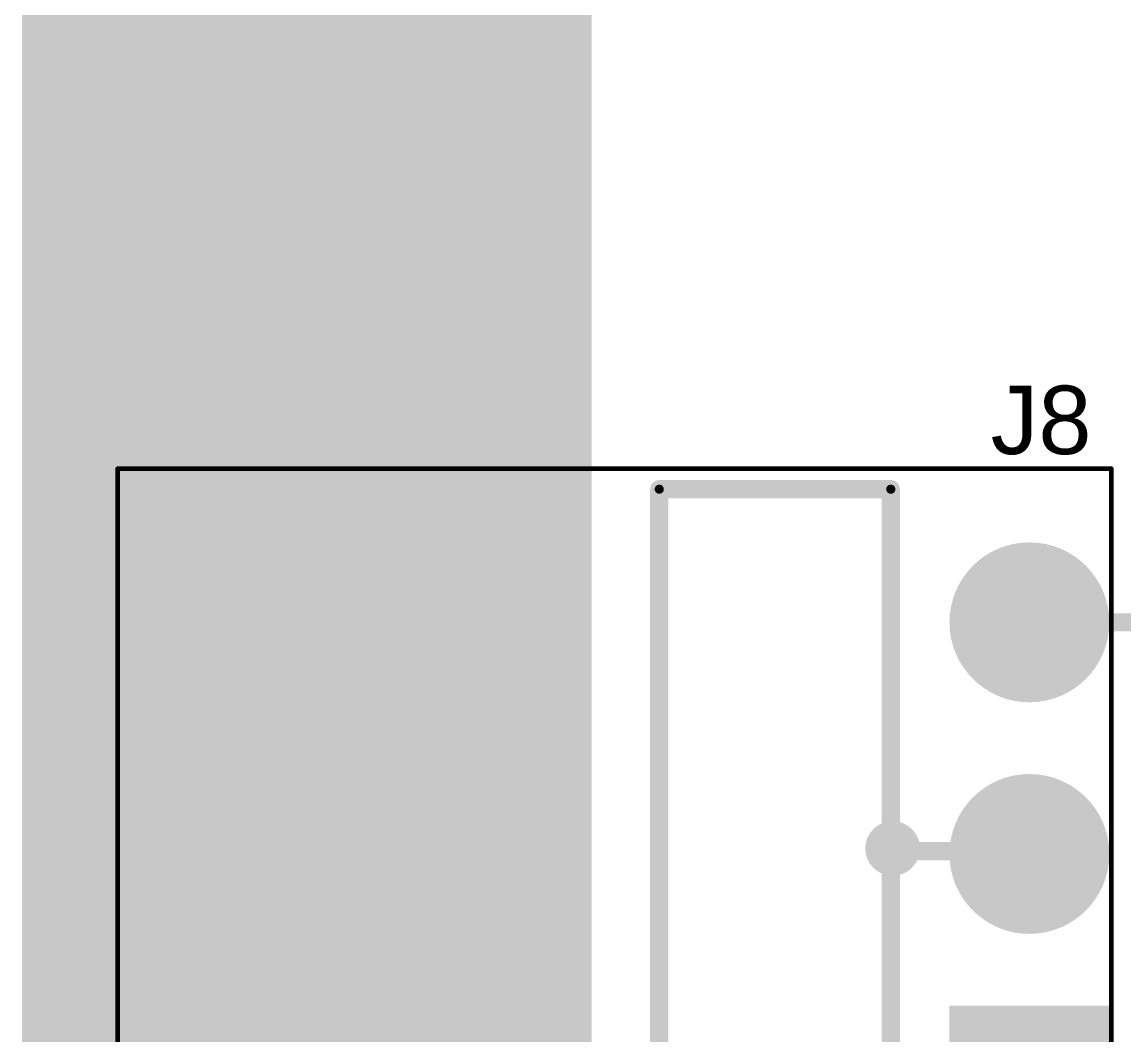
# Model space of a CAD drawing. Header units: inches. Extents: x -3 to 191, y -18 to 93.
# Drawn here: x -3.25 to 8.84, y 15.05 to 26.16 of the extents above; entities that cross this region are included whole.
import ezdxf

# ---------------------------------------------------------------- set-up
doc = ezdxf.new("R2010")
doc.units = ezdxf.units.IN
for name, color, linetype in [('Bottom Layer', 5, 'Continuous'), ('Bottom Solder', 6, 'Continuous'), ('GND 1', 90, 'Continuous'), ('GND 2', 156, 'Continuous'), ('Mechanical 1', 6, 'Continuous'), ('Mechanical 13', 56, 'Continuous'), ('Mechanical 15', 56, 'Continuous'), ('Multi-Layer', 9, 'Continuous'), ('Pad Holes', 156, 'Continuous'), ('PWR', 16, 'Continuous'), ('Signal L4', 76, 'Continuous'), ('Top Layer', 1, 'Continuous'), ('Top Overlay', 2, 'Continuous'), ('Top Solder', 216, 'Continuous'), ('Via Holes', 16, 'Continuous')]:
    doc.layers.add(name, color=color, linetype=linetype)
doc.styles.add('Arial', font='', dxfattribs={"height": 0.2})
doc.styles.get('Arial').set_extended_font_data('Arial')

# ---------------------------------------------------------------- blocks, each defined once
blk = doc.blocks.new('SMTC_MTSW_103_08_X_S_229_RA_317')
at = {"layer": 'Bottom Layer'}
blk.add_hatch(color=5, dxfattribs=at).paths.add_polyline_path([(-0.775, 0.775), (0.775, 0.775), (0.775, -0.775), (-0.775, -0.775)])
h = blk.add_hatch(color=5, dxfattribs=at)
edge = h.paths.add_edge_path()
edge.add_arc((2.54, 0), 0.775, 0, 360)
h = blk.add_hatch(color=5, dxfattribs=at)
edge = h.paths.add_edge_path()
edge.add_arc((5.08, 0), 0.775, 0, 360)
at = {"layer": 'Bottom Solder'}
blk.add_hatch(color=6, dxfattribs=at).paths.add_polyline_path([(-0.877, 0.877), (0.877, 0.877), (0.877, -0.877), (-0.877, -0.877)])
h = blk.add_hatch(color=6, dxfattribs=at)
edge = h.paths.add_edge_path()
edge.add_arc((2.54, 0), 0.877, 0, 360)
h = blk.add_hatch(color=6, dxfattribs=at)
edge = h.paths.add_edge_path()
edge.add_arc((5.08, 0), 0.877, 0, 360)
at = {"layer": 'GND 1'}
blk.add_hatch(color=90, dxfattribs=at).paths.add_polyline_path([(-0.775, 0.775), (0.775, 0.775), (0.775, -0.775), (-0.775, -0.775)])
h = blk.add_hatch(color=90, dxfattribs=at)
edge = h.paths.add_edge_path()
edge.add_arc((2.54, 0), 0.775, 0, 360)
h = blk.add_hatch(color=90, dxfattribs=at)
edge = h.paths.add_edge_path()
edge.add_arc((5.08, 0), 0.775, 0, 360)
at = {"layer": 'GND 2'}
blk.add_hatch(color=156, dxfattribs=at).paths.add_polyline_path([(-0.775, 0.775), (0.775, 0.775), (0.775, -0.775), (-0.775, -0.775)])
h = blk.add_hatch(color=156, dxfattribs=at)
edge = h.paths.add_edge_path()
edge.add_arc((2.54, 0), 0.775, 0, 360)
h = blk.add_hatch(color=156, dxfattribs=at)
edge = h.paths.add_edge_path()
edge.add_arc((5.08, 0), 0.775, 0, 360)
at = {"layer": 'Multi-Layer'}
blk.add_hatch(color=9, dxfattribs=at).paths.add_polyline_path([(-0.775, 0.775), (0.775, 0.775), (0.775, -0.775), (-0.775, -0.775)])
h = blk.add_hatch(color=9, dxfattribs=at)
edge = h.paths.add_edge_path()
edge.add_arc((2.54, 0), 0.775, 0, 360)
h = blk.add_hatch(color=9, dxfattribs=at)
edge = h.paths.add_edge_path()
edge.add_arc((5.08, 0), 0.775, 0, 360)
at = {"layer": 'Pad Holes'}
h = blk.add_hatch(color=7, dxfattribs=at)
edge = h.paths.add_edge_path()
edge.add_arc((0, 0), 0.51, 0, 360)
h = blk.add_hatch(color=7, dxfattribs=at)
edge = h.paths.add_edge_path()
edge.add_arc((2.54, 0), 0.51, 0, 360)
h = blk.add_hatch(color=7, dxfattribs=at)
edge = h.paths.add_edge_path()
edge.add_arc((5.08, 0), 0.51, 0, 360)
at = {"layer": 'PWR'}
blk.add_hatch(color=16, dxfattribs=at).paths.add_polyline_path([(-0.775, 0.775), (0.775, 0.775), (0.775, -0.775), (-0.775, -0.775)])
h = blk.add_hatch(color=16, dxfattribs=at)
edge = h.paths.add_edge_path()
edge.add_arc((2.54, 0), 0.775, 0, 360)
h = blk.add_hatch(color=16, dxfattribs=at)
edge = h.paths.add_edge_path()
edge.add_arc((5.08, 0), 0.775, 0, 360)
at = {"layer": 'Signal L4'}
blk.add_hatch(color=76, dxfattribs=at).paths.add_polyline_path([(-0.775, 0.775), (0.775, 0.775), (0.775, -0.775), (-0.775, -0.775)])
h = blk.add_hatch(color=76, dxfattribs=at)
edge = h.paths.add_edge_path()
edge.add_arc((2.54, 0), 0.775, 0, 360)
h = blk.add_hatch(color=76, dxfattribs=at)
edge = h.paths.add_edge_path()
edge.add_arc((5.08, 0), 0.775, 0, 360)
at = {"layer": 'Top Layer'}
blk.add_hatch(color=1, dxfattribs=at).paths.add_polyline_path([(-0.775, 0.775), (0.775, 0.775), (0.775, -0.775), (-0.775, -0.775)])
h = blk.add_hatch(color=1, dxfattribs=at)
edge = h.paths.add_edge_path()
edge.add_arc((2.54, 0), 0.775, 0, 360)
h = blk.add_hatch(color=1, dxfattribs=at)
edge = h.paths.add_edge_path()
edge.add_arc((5.08, 0), 0.775, 0, 360)
at = {"layer": 'Top Solder'}
blk.add_hatch(color=216, dxfattribs=at).paths.add_polyline_path([(-0.877, 0.877), (0.877, 0.877), (0.877, -0.877), (-0.877, -0.877)])
h = blk.add_hatch(color=216, dxfattribs=at)
edge = h.paths.add_edge_path()
edge.add_arc((2.54, 0), 0.877, 0, 360)
h = blk.add_hatch(color=216, dxfattribs=at)
edge = h.paths.add_edge_path()
edge.add_arc((5.08, 0), 0.877, 0, 360)
at = {"layer": 'Mechanical 13'}
for points in [[(-1.46, 4.06, 0.1, 0.1, 0), (-1.46, 1.52, 0.1, 0.1, 0)], [(-1.46, 4.06, 0.1, 0.1, 0), (6.54, 4.06, 0.1, 0.1, 0)], [(6.54, 4.06, 0.1, 0.1, 0), (6.54, 1.52, 0.1, 0.1, 0)], [(-1.46, 1.52, 0.1, 0.1, 0), (6.54, 1.52, 0.1, 0.1, 0)]]:
    blk.add_lwpolyline(points, format="xyseb", dxfattribs=at)
for points in [[(-1.485, 4.06, 0.05, 0.05, 1), (-1.435, 4.06, 0.05, 0.05, 1)], [(-1.485, 4.06, 0.05, 0.05, 1), (-1.435, 4.06, 0.05, 0.05, 1)], [(6.515, 4.06, 0.05, 0.05, 1), (6.565, 4.06, 0.05, 0.05, 1)], [(6.515, 4.06, 0.05, 0.05, 1), (6.565, 4.06, 0.05, 0.05, 1)], [(-1.485, 1.52, 0.05, 0.05, 1), (-1.435, 1.52, 0.05, 0.05, 1)], [(-1.485, 1.52, 0.05, 0.05, 1), (-1.435, 1.52, 0.05, 0.05, 1)], [(6.515, 1.52, 0.05, 0.05, 1), (6.565, 1.52, 0.05, 0.05, 1)], [(6.515, 1.52, 0.05, 0.05, 1), (6.565, 1.52, 0.05, 0.05, 1)]]:
    blk.add_lwpolyline(points, format="xyseb", close=True, dxfattribs=at)
at = {"layer": 'Mechanical 15'}
for points in [[(-1.685, 10.002, 0.05, 0.05, 0), (6.765, 10.002, 0.05, 0.05, 0)], [(-1.685, 10.002, 0.05, 0.05, 0), (-1.685, -0.9, 0.05, 0.05, 0)], [(6.765, 10.002, 0.05, 0.05, 0), (6.765, -0.9, 0.05, 0.05, 0)], [(-1.685, -0.9, 0.05, 0.05, 0), (6.765, -0.9, 0.05, 0.05, 0)]]:
    blk.add_lwpolyline(points, format="xyseb", dxfattribs=at)
for points in [[(-1.697, 10.002, 0.025, 0.025, 1), (-1.673, 10.002, 0.025, 0.025, 1)], [(-1.697, 10.002, 0.025, 0.025, 1), (-1.673, 10.002, 0.025, 0.025, 1)], [(6.753, 10.002, 0.025, 0.025, 1), (6.777, 10.002, 0.025, 0.025, 1)], [(6.753, 10.002, 0.025, 0.025, 1), (6.777, 10.002, 0.025, 0.025, 1)], [(-1.697, -0.9, 0.025, 0.025, 1), (-1.673, -0.9, 0.025, 0.025, 1)], [(-1.697, -0.9, 0.025, 0.025, 1), (-1.673, -0.9, 0.025, 0.025, 1)], [(6.753, -0.9, 0.025, 0.025, 1), (6.777, -0.9, 0.025, 0.025, 1)], [(6.753, -0.9, 0.025, 0.025, 1), (6.777, -0.9, 0.025, 0.025, 1)]]:
    blk.add_lwpolyline(points, format="xyseb", close=True, dxfattribs=at)
at = {"layer": 'Top Overlay'}
for points in [[(-1.46, 4.06, 0.2, 0.2, 0), (-1.46, 1.52, 0.2, 0.2, 0)], [(-1.46, 4.06, 0.2, 0.2, 0), (6.54, 4.06, 0.2, 0.2, 0)], [(6.54, 4.06, 0.2, 0.2, 0), (6.54, 1.52, 0.2, 0.2, 0)], [(-1.46, 1.52, 0.2, 0.2, 0), (6.54, 1.52, 0.2, 0.2, 0)]]:
    blk.add_lwpolyline(points, format="xyseb", dxfattribs=at)
for points in [[(-1.51, 4.06, 0.1, 0.1, 1), (-1.41, 4.06, 0.1, 0.1, 1)], [(-1.51, 4.06, 0.1, 0.1, 1), (-1.41, 4.06, 0.1, 0.1, 1)], [(6.49, 4.06, 0.1, 0.1, 1), (6.59, 4.06, 0.1, 0.1, 1)], [(6.49, 4.06, 0.1, 0.1, 1), (6.59, 4.06, 0.1, 0.1, 1)], [(-1.51, 1.52, 0.1, 0.1, 1), (-1.41, 1.52, 0.1, 0.1, 1)], [(-1.51, 1.52, 0.1, 0.1, 1), (-1.41, 1.52, 0.1, 0.1, 1)], [(6.49, 1.52, 0.1, 0.1, 1), (6.59, 1.52, 0.1, 0.1, 1)], [(6.49, 1.52, 0.1, 0.1, 1), (6.59, 1.52, 0.1, 0.1, 1)]]:
    blk.add_lwpolyline(points, format="xyseb", close=True, dxfattribs=at)

msp = doc.modelspace()

# ---------------------------------------------------------------- hatches: boundary and pattern name
at = {"layer": 'Bottom Layer'}
msp.add_hatch(color=5, dxfattribs=at).paths.add_polyline_path([(3, 0.259), (2.279, 0.259), (1.846, 0.345), (1.438, 0.514), (1.071, 0.759), (0.759, 1.071), (0.514, 1.438), (0.345, 1.846), (0.259, 2.279), (0.259, 2.5), (0.259, 87.5), (0.259, 87.721), (0.345, 88.154), (0.514, 88.562), (0.759, 88.929), (1.071, 89.241), (1.438, 89.486), (1.846, 89.655), (2.279, 89.741), (3, 89.741)])
h = msp.add_hatch(color=5, dxfattribs=at)
edge = h.paths.add_edge_path()
edge.add_arc((0.8, 24.4), 0.3, 0, 360)
h = msp.add_hatch(color=5, dxfattribs=at)
edge = h.paths.add_edge_path()
edge.add_arc((2.3, 24.4), 0.3, 0, 360)
h = msp.add_hatch(color=5, dxfattribs=at)
edge = h.paths.add_edge_path()
edge.add_arc((0.8, 21.4), 0.3, 0, 360)
h = msp.add_hatch(color=5, dxfattribs=at)
edge = h.paths.add_edge_path()
edge.add_arc((2.3, 21.4), 0.3, 0, 360)
h = msp.add_hatch(color=5, dxfattribs=at)
edge = h.paths.add_edge_path()
edge.add_arc((0.8, 18.4), 0.3, 0, 360)
h = msp.add_hatch(color=5, dxfattribs=at)
edge = h.paths.add_edge_path()
edge.add_arc((2.3, 18.4), 0.3, 0, 360)
h = msp.add_hatch(color=5, dxfattribs=at)
edge = h.paths.add_edge_path()
edge.add_arc((6.3, 17.1), 0.3, 0, 360)
h = msp.add_hatch(color=5, dxfattribs=at)
edge = h.paths.add_edge_path()
edge.add_arc((0.8, 15.4), 0.3, 0, 360)
h = msp.add_hatch(color=5, dxfattribs=at)
edge = h.paths.add_edge_path()
edge.add_arc((2.3, 15.4), 0.3, 0, 360)
at = {"layer": 'GND 1'}
h = msp.add_hatch(color=90, dxfattribs=at)
edge = h.paths.add_edge_path()
edge.add_arc((0.8, 24.4), 0.3, 0, 360)
h = msp.add_hatch(color=90, dxfattribs=at)
edge = h.paths.add_edge_path()
edge.add_arc((2.3, 24.4), 0.3, 0, 360)
h = msp.add_hatch(color=90, dxfattribs=at)
edge = h.paths.add_edge_path()
edge.add_arc((0.8, 21.4), 0.3, 0, 360)
h = msp.add_hatch(color=90, dxfattribs=at)
edge = h.paths.add_edge_path()
edge.add_arc((2.3, 21.4), 0.3, 0, 360)
h = msp.add_hatch(color=90, dxfattribs=at)
edge = h.paths.add_edge_path()
edge.add_arc((0.8, 18.4), 0.3, 0, 360)
h = msp.add_hatch(color=90, dxfattribs=at)
edge = h.paths.add_edge_path()
edge.add_arc((2.3, 18.4), 0.3, 0, 360)
h = msp.add_hatch(color=90, dxfattribs=at)
edge = h.paths.add_edge_path()
edge.add_arc((6.3, 17.1), 0.3, 0, 360)
h = msp.add_hatch(color=90, dxfattribs=at)
edge = h.paths.add_edge_path()
edge.add_arc((0.8, 15.4), 0.3, 0, 360)
h = msp.add_hatch(color=90, dxfattribs=at)
edge = h.paths.add_edge_path()
edge.add_arc((2.3, 15.4), 0.3, 0, 360)
at = {"layer": 'GND 2'}
h = msp.add_hatch(color=156, dxfattribs=at)
edge = h.paths.add_edge_path()
edge.add_arc((0.8, 24.4), 0.3, 0, 360)
h = msp.add_hatch(color=156, dxfattribs=at)
edge = h.paths.add_edge_path()
edge.add_arc((2.3, 24.4), 0.3, 0, 360)
h = msp.add_hatch(color=156, dxfattribs=at)
edge = h.paths.add_edge_path()
edge.add_arc((0.8, 21.4), 0.3, 0, 360)
h = msp.add_hatch(color=156, dxfattribs=at)
edge = h.paths.add_edge_path()
edge.add_arc((2.3, 21.4), 0.3, 0, 360)
h = msp.add_hatch(color=156, dxfattribs=at)
edge = h.paths.add_edge_path()
edge.add_arc((0.8, 18.4), 0.3, 0, 360)
h = msp.add_hatch(color=156, dxfattribs=at)
edge = h.paths.add_edge_path()
edge.add_arc((2.3, 18.4), 0.3, 0, 360)
h = msp.add_hatch(color=156, dxfattribs=at)
edge = h.paths.add_edge_path()
edge.add_arc((6.3, 17.1), 0.3, 0, 360)
h = msp.add_hatch(color=156, dxfattribs=at)
edge = h.paths.add_edge_path()
edge.add_arc((0.8, 15.4), 0.3, 0, 360)
h = msp.add_hatch(color=156, dxfattribs=at)
edge = h.paths.add_edge_path()
edge.add_arc((2.3, 15.4), 0.3, 0, 360)
at = {"layer": 'PWR'}
h = msp.add_hatch(color=16, dxfattribs=at)
edge = h.paths.add_edge_path()
edge.add_arc((0.8, 24.4), 0.3, 0, 360)
h = msp.add_hatch(color=16, dxfattribs=at)
edge = h.paths.add_edge_path()
edge.add_arc((2.3, 24.4), 0.3, 0, 360)
h = msp.add_hatch(color=16, dxfattribs=at)
edge = h.paths.add_edge_path()
edge.add_arc((0.8, 21.4), 0.3, 0, 360)
h = msp.add_hatch(color=16, dxfattribs=at)
edge = h.paths.add_edge_path()
edge.add_arc((2.3, 21.4), 0.3, 0, 360)
h = msp.add_hatch(color=16, dxfattribs=at)
edge = h.paths.add_edge_path()
edge.add_arc((0.8, 18.4), 0.3, 0, 360)
h = msp.add_hatch(color=16, dxfattribs=at)
edge = h.paths.add_edge_path()
edge.add_arc((2.3, 18.4), 0.3, 0, 360)
h = msp.add_hatch(color=16, dxfattribs=at)
edge = h.paths.add_edge_path()
edge.add_arc((6.3, 17.1), 0.3, 0, 360)
h = msp.add_hatch(color=16, dxfattribs=at)
edge = h.paths.add_edge_path()
edge.add_arc((0.8, 15.4), 0.3, 0, 360)
h = msp.add_hatch(color=16, dxfattribs=at)
edge = h.paths.add_edge_path()
edge.add_arc((2.3, 15.4), 0.3, 0, 360)
at = {"layer": 'Signal L4'}
h = msp.add_hatch(color=76, dxfattribs=at)
edge = h.paths.add_edge_path()
edge.add_arc((0.8, 24.4), 0.3, 0, 360)
h = msp.add_hatch(color=76, dxfattribs=at)
edge = h.paths.add_edge_path()
edge.add_arc((2.3, 24.4), 0.3, 0, 360)
h = msp.add_hatch(color=76, dxfattribs=at)
edge = h.paths.add_edge_path()
edge.add_arc((0.8, 21.4), 0.3, 0, 360)
h = msp.add_hatch(color=76, dxfattribs=at)
edge = h.paths.add_edge_path()
edge.add_arc((2.3, 21.4), 0.3, 0, 360)
h = msp.add_hatch(color=76, dxfattribs=at)
edge = h.paths.add_edge_path()
edge.add_arc((0.8, 18.4), 0.3, 0, 360)
h = msp.add_hatch(color=76, dxfattribs=at)
edge = h.paths.add_edge_path()
edge.add_arc((2.3, 18.4), 0.3, 0, 360)
h = msp.add_hatch(color=76, dxfattribs=at)
edge = h.paths.add_edge_path()
edge.add_arc((6.3, 17.1), 0.3, 0, 360)
h = msp.add_hatch(color=76, dxfattribs=at)
edge = h.paths.add_edge_path()
edge.add_arc((0.8, 15.4), 0.3, 0, 360)
h = msp.add_hatch(color=76, dxfattribs=at)
edge = h.paths.add_edge_path()
edge.add_arc((2.3, 15.4), 0.3, 0, 360)
at = {"layer": 'Top Layer'}
msp.add_hatch(color=1, dxfattribs=at).paths.add_polyline_path([(3, 36.531), (2.871, 36.444), (2.771, 36.296), (2.736, 36.12), (2.771, 35.944), (2.871, 35.796), (3, 35.709), (3, 0.259), (2.279, 0.259), (1.846, 0.345), (1.438, 0.514), (1.071, 0.759), (0.759, 1.071), (0.514, 1.438), (0.345, 1.846), (0.259, 2.279), (0.259, 2.5), (0.259, 87.5), (0.259, 87.721), (0.345, 88.154), (0.514, 88.562), (0.759, 88.929), (1.071, 89.241), (1.438, 89.486), (1.846, 89.655), (2.279, 89.741), (3, 89.741)])
h = msp.add_hatch(color=1, dxfattribs=at)
edge = h.paths.add_edge_path()
edge.add_arc((0.8, 24.4), 0.3, 0, 360)
h = msp.add_hatch(color=1, dxfattribs=at)
edge = h.paths.add_edge_path()
edge.add_arc((2.3, 24.4), 0.3, 0, 360)
h = msp.add_hatch(color=1, dxfattribs=at)
edge = h.paths.add_edge_path()
edge.add_arc((0.8, 21.4), 0.3, 0, 360)
h = msp.add_hatch(color=1, dxfattribs=at)
edge = h.paths.add_edge_path()
edge.add_arc((2.3, 21.4), 0.3, 0, 360)
h = msp.add_hatch(color=1, dxfattribs=at)
edge = h.paths.add_edge_path()
edge.add_arc((0.8, 18.4), 0.3, 0, 360)
h = msp.add_hatch(color=1, dxfattribs=at)
edge = h.paths.add_edge_path()
edge.add_arc((2.3, 18.4), 0.3, 0, 360)
h = msp.add_hatch(color=1, dxfattribs=at)
edge = h.paths.add_edge_path()
edge.add_arc((6.3, 17.1), 0.3, 0, 360)
h = msp.add_hatch(color=1, dxfattribs=at)
edge = h.paths.add_edge_path()
edge.add_arc((0.8, 15.4), 0.3, 0, 360)
h = msp.add_hatch(color=1, dxfattribs=at)
edge = h.paths.add_edge_path()
edge.add_arc((2.3, 15.4), 0.3, 0, 360)
at = {"layer": 'Via Holes'}
h = msp.add_hatch(color=7, dxfattribs=at)
edge = h.paths.add_edge_path()
edge.add_arc((0.8, 24.4), 0.15, 0, 360)
h = msp.add_hatch(color=7, dxfattribs=at)
edge = h.paths.add_edge_path()
edge.add_arc((2.3, 24.4), 0.15, 0, 360)
h = msp.add_hatch(color=7, dxfattribs=at)
edge = h.paths.add_edge_path()
edge.add_arc((0.8, 21.4), 0.15, 0, 360)
h = msp.add_hatch(color=7, dxfattribs=at)
edge = h.paths.add_edge_path()
edge.add_arc((2.3, 21.4), 0.15, 0, 360)
h = msp.add_hatch(color=7, dxfattribs=at)
edge = h.paths.add_edge_path()
edge.add_arc((0.8, 18.4), 0.15, 0, 360)
h = msp.add_hatch(color=7, dxfattribs=at)
edge = h.paths.add_edge_path()
edge.add_arc((2.3, 18.4), 0.15, 0, 360)
h = msp.add_hatch(color=7, dxfattribs=at)
edge = h.paths.add_edge_path()
edge.add_arc((6.3, 17.1), 0.15, 0, 360)
h = msp.add_hatch(color=7, dxfattribs=at)
edge = h.paths.add_edge_path()
edge.add_arc((0.8, 15.4), 0.15, 0, 360)
h = msp.add_hatch(color=7, dxfattribs=at)
edge = h.paths.add_edge_path()
edge.add_arc((2.3, 15.4), 0.15, 0, 360)

# ---------------------------------------------------------------- linework, layer by layer
at = {"layer": 'Bottom Layer'}
msp.add_lwpolyline([(7.8, 19.58, 0.2, 0.2, 0), (10.42, 19.58, 0.2, 0.2, 0)], format="xyseb", dxfattribs=at)
msp.add_lwpolyline([(7.75, 19.58, 0.1, 0.1, 1), (7.85, 19.58, 0.1, 0.1, 1)], format="xyseb", close=True, dxfattribs=at)
at = {"layer": 'Bottom Solder'}
msp.add_lwpolyline([(-0.25, 5, 6, 6, 0), (-0.25, 85.002, 6, 6, 0)], format="xyseb", dxfattribs=at)
at = {"layer": 'Mechanical 1'}
msp.add_lwpolyline([(0, 2.5, 0.254, 0.254, 0), (0, 87.5, 0.254, 0.254, 0)], format="xyseb", dxfattribs=at)
at = {"layer": 'Top Layer'}
for points in [[(6.3, 17.1, 0.2, 0.2, 0), (6.33, 17.07, 0.2, 0.2, 0)], [(6.33, 17.07, 0.2, 0.2, 0), (7.77, 17.07, 0.2, 0.2, 0)], [(7.77, 17.07, 0.2, 0.2, 0), (7.8, 17.04, 0.2, 0.2, 0)]]:
    msp.add_lwpolyline(points, format="xyseb", dxfattribs=at)
for points in [[(6.25, 17.1, 0.1, 0.1, 1), (6.35, 17.1, 0.1, 0.1, 1)], [(6.28, 17.07, 0.1, 0.1, 1), (6.38, 17.07, 0.1, 0.1, 1)], [(6.28, 17.07, 0.1, 0.1, 1), (6.38, 17.07, 0.1, 0.1, 1)], [(7.72, 17.07, 0.1, 0.1, 1), (7.82, 17.07, 0.1, 0.1, 1)], [(7.72, 17.07, 0.1, 0.1, 1), (7.82, 17.07, 0.1, 0.1, 1)], [(7.75, 17.04, 0.1, 0.1, 1), (7.85, 17.04, 0.1, 0.1, 1)]]:
    msp.add_lwpolyline(points, format="xyseb", close=True, dxfattribs=at)
at = {"layer": 'Top Solder'}
msp.add_lwpolyline([(0, 5, 6, 6, 0), (0, 85.003, 6, 6, 0)], format="xyseb", dxfattribs=at)

# ---------------------------------------------------------------- block references
at = {"rotation": 90}
msp.add_blockref('SMTC_MTSW_103_08_X_S_229_RA_317', (7.8, 14.5), dxfattribs=at)

# ---------------------------------------------------------------- texts
at = {"layer": 'Top Overlay', "style": 'Arial'}
msp.add_text('J8', height=0.75, dxfattribs=at).set_placement((7.375, 21.425))

doc.saveas('drawing.dxf')
